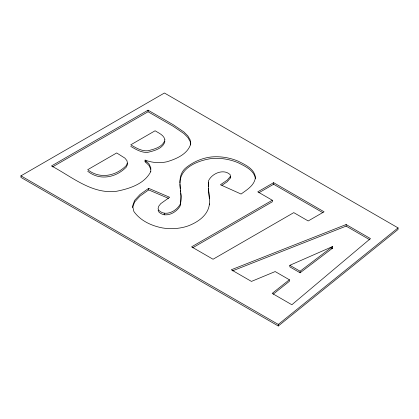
<?xml version="1.0" encoding="UTF-8"?>
<svg xmlns="http://www.w3.org/2000/svg" width="419" height="419" viewBox="0 0 419 419"><rect width="100%" height="100%" fill="white"/><g stroke="black" fill="none" stroke-linecap="round" stroke-linejoin="round"><path stroke-width="0.63" d="M150.777 171.832L150.798 167.673L148.949 163.819L145.074 160.1L145.074 161.676L148.949 165.395L150.798 169.25M208.447 188.267L209.348 198.784M208.505 186.424L208.631 182.124M209.437 203.87C208.306 215.214 197.925 222.17 188.121 225.92A32.08 18.52 0 0 1 162.363 227.915C151.463 225.789 140.402 220.776 133.865 211.459L132.614 206.022L134.578 200.444L139.946 194.557L148.651 188.33L169.637 197.281L160.697 203.681L158.67 206.3L158.073 208.5L158.906 210.427C165.641 217.052 177.012 210.972 180.489 203.681C183.03 192.043 175.283 178.101 185.083 168.501C192.52 162.19 201.696 158.068 211.406 156.963C220.52 156.156 229.753 157.633 238.181 161.184C245.094 164.704 254.171 168.59 255.438 177.211C254.71 185.308 246.953 189.739 241.066 194.044L220.436 184.748L227.234 180.139L230.455 176.352L230.125 174.613C223.662 168.469 212.15 173.33 208.631 180.547L208.395 188.534L209.348 197.208L209.427 204.839M164.897 141.418C163.091 148.682 154.077 150.788 147.729 152.364C141.47 152.856 135.95 149.421 130.765 146.393M132.614 207.599L134.578 202.021L139.946 196.134L148.651 189.901L148.651 188.33M150.767 171.549C144.576 183.957 129.445 188.697 116.723 191.237C92.07 194.605 71.738 176.582 51.464 165.955L148.054 110.187L173.215 124.715L183.946 132.011L187.822 135.866L190.147 139.862L190.745 143.921C187.702 154.134 176.404 158.885 167.013 161.755C159.728 163.368 152.045 162.761 145.074 160.1M230.455 176.352L230.455 177.923L227.234 181.71L222.007 185.261M278.284 325.987L278.284 324.416L398.05 227.894L164.426 93.013L20.95 175.844L20.95 177.42L278.284 325.987L398.05 229.465L398.05 227.894M289.361 279.756L272.193 293.389L291.865 304.749L370.448 238.589L346.125 224.542L231.288 269.773L251.442 281.411L275.173 271.564L289.361 279.756L289.361 281.332L273.198 294.159M300.093 272.795L300.093 271.219L332.649 246.503L332.649 248.079L300.093 272.795L289.838 266.872L289.838 265.3L332.649 246.503M52.595 166.877L148.054 111.763L173.215 126.287L183.946 133.588L187.822 137.442L190.147 141.433L190.661 144.916M272.308 200.24L191.577 246.849L213.046 259.241L293.777 212.632L308.206 220.96L324.065 211.805L273.623 182.684L257.764 191.839L272.308 200.24L272.308 201.811L192.709 247.77M258.895 192.761L273.623 184.255L322.929 212.726M331.46 248.603L332.649 248.079M232.503 270.868L346.125 226.119L369.883 239.836M158.073 210.076L158.906 212.004C165.641 218.624 177.012 212.548 180.489 205.258L181.087 195.961L180.778 193.384M145.074 161.676L146.252 162.043M148.651 189.901L168.438 198.344M289.838 265.3L300.093 271.219M87.718 171.245C99.769 180.961 115.854 177.677 126.234 167.186L127.423 164.672L127.187 163.447M20.95 175.844L278.284 324.416M255.438 178.782C254.171 170.166 245.094 166.28 238.181 162.755C229.753 159.21 220.52 157.733 211.406 158.534C198.229 160.487 180.055 167.427 179.934 183.087M230.235 176.766L230.455 177.923M180.243 188.875L179.961 184.37M180.395 190.163L180.626 192.096M346.125 224.542L346.125 226.119M273.623 182.684L273.623 184.255M164.243 213.339L164.243 214.91M148.054 110.187L148.054 111.763M164.897 139.841C163.091 147.106 154.077 149.211 147.729 150.793C141.47 151.28 135.95 147.849 130.765 144.817L155.093 130.775C158.791 133.122 163.976 135.028 164.897 139.841M127.423 163.096L126.234 165.61C115.854 176.106 99.769 179.39 87.718 169.674L116.692 152.94L124.893 158.12L126.947 160.655L127.423 163.096"/></g></svg>
